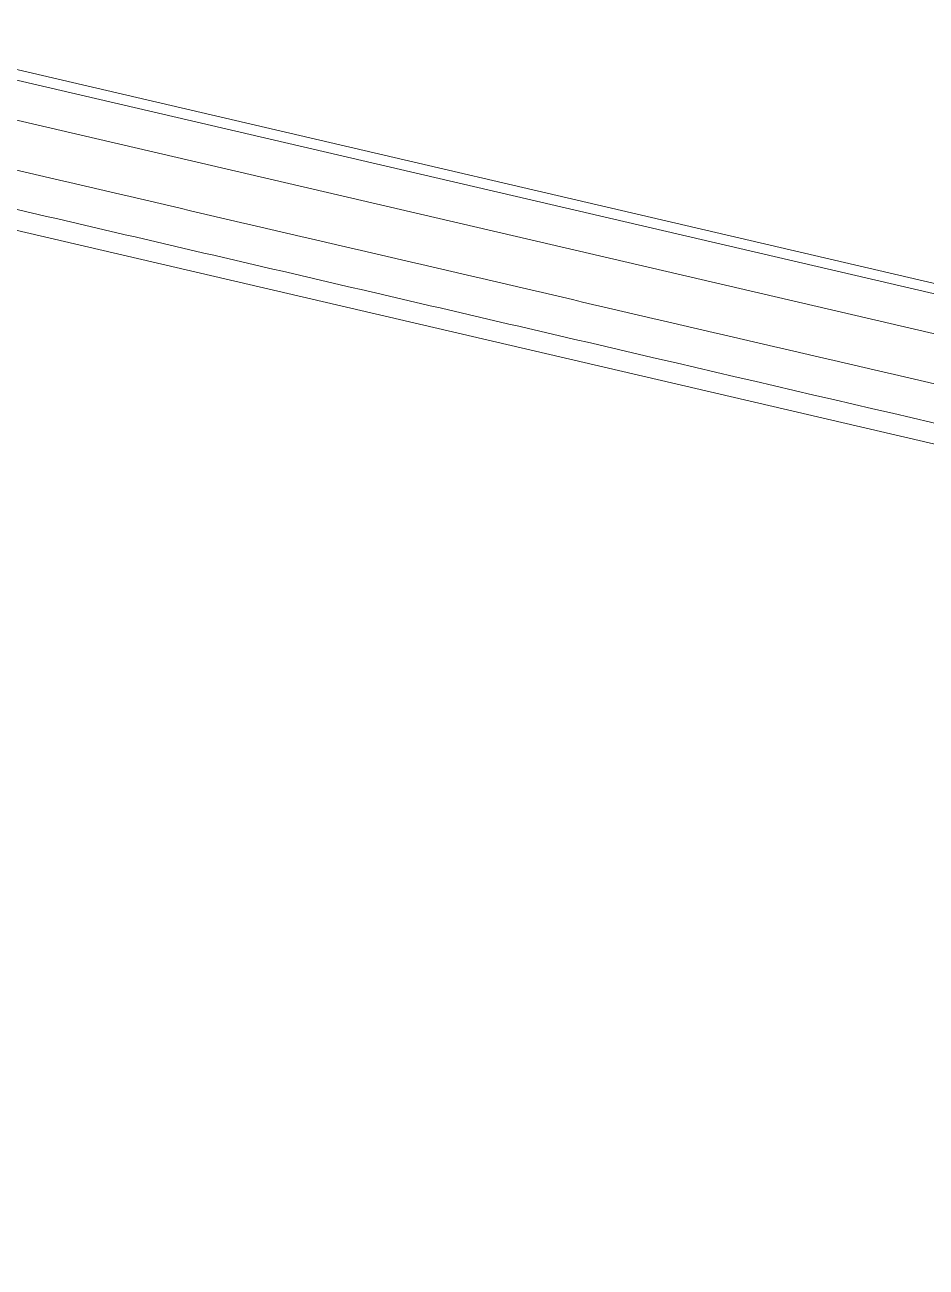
# Model space of a CAD drawing. Header units: millimetres. Extents: x 1884 to 2552, y 611 to 826.
# Drawn here: x 2010.82 to 2019.02, y 631.01 to 642.32 of the extents above; entities that cross this region are included whole.
import ezdxf

# ---------------------------------------------------------------- set-up
doc = ezdxf.new("R2010")
doc.units = ezdxf.units.MM
doc.layers.add('from', color=7, linetype='Continuous', lineweight=13)

# ---------------------------------------------------------------- blocks, each defined once
blk = doc.blocks.new('*u50')
at = {"color": 7, "linetype": 'Continuous'}
for p, q in [((-12.1845136902773, 23.88654388131499), (-77.29431783387736, 39.048200550915)), ((-12.33723548067724, 23.75779268851511), (-77.43536383557739, 38.91674288921513)), ((-12.55766699657738, 23.18183243201497), (-77.65579891027733, 38.34078346131514))]:
    blk.add_line(p, q, dxfattribs=at)
blk.add_lwpolyline([(-84.03457348007737, 38.09542919401497), (-31.98478042597731, 25.97484134031515), (-5.019643914477228, 19.69576675041503)], dxfattribs=at)
for points, start_tangent, end_tangent in [([(-5.662924800377368, 20.78990181941504), (-6.032352048977373, 20.87575460081507), (-7.295416829977285, 21.16987561941505), (-8.55762616627726, 21.46379755481507), (-9.820069766377173, 21.75777405011513), (-12.34483435377729, 22.34569848991509), (-14.86962084617721, 22.93362803061495), (-17.39440145967728, 23.52155620231497), (-19.91918368337724, 24.10948474901511), (-24.96874728807734, 25.2853416462151), (-30.0183110434773, 26.46119857841518), (-35.06787475777719, 27.63705550111513), (-45.16700220687721, 29.98876935131511), (-55.26612965597724, 32.34048320141505), (-60.31569337027736, 33.516340124115), (-65.36525712567732, 34.69219705641513), (-70.41482073027737, 35.86805395351507), (-72.93960295407737, 36.45598250021499), (-75.46438356757722, 37.04391067201504), (-77.98917005987732, 37.63184021271513), (-80.5139346471774, 38.21976465261514), (-81.77637824617727, 38.51374114891519), (-83.03858756677732, 38.8076630989151), (-84.30165212917723, 39.10178432141515), (-84.67077122297724, 39.18791171011503)], (-0.9739532252521089, 0.226749013274622), (-0.9739316885210837, 0.2268414999387697)), ([(-5.581051293177325, 20.15629063071515), (-6.814979303677319, 20.44340154531506), (-8.049903324577372, 20.73105623021502), (-10.51892209067728, 21.30598540421511), (-15.45701470417725, 22.45587991851494), (-20.39516558507739, 23.60579258551502), (-25.33332053857725, 24.7557064734151), (-35.20963246647739, 27.05553482511505), (-40.14778827397731, 28.20544895781518), (-45.08594423997738, 29.355363132815), (-54.96225601417723, 31.6551914398151), (-64.83856795647716, 33.95501977791514), (-69.77672282697722, 35.10493374331509), (-74.71487315687727, 36.25484692381497), (-77.18397988137735, 36.82980896171512), (-79.65295734837719, 37.404749287615), (-80.88764279847737, 37.69225052821503), (-82.12195186717736, 37.97970106051503), (-83.3570243711772, 38.26721735621504), (-84.5905605002772, 38.554687720115)], (-0.9740739476732883, 0.2262298487471895), (-0.973810548469203, 0.2273609810194136))]:
    blk.add_spline(points, degree=3, dxfattribs=dict(at, start_tangent=start_tangent, end_tangent=end_tangent))

msp = doc.modelspace()

# ---------------------------------------------------------------- block references
at = {"layer": 'from', "xscale": 0.58, "yscale": 0.58, "zscale": 0.58}
msp.add_blockref('*u50', (2054.170423223215, 619.5896192677247), dxfattribs=at)

doc.saveas('drawing.dxf')
